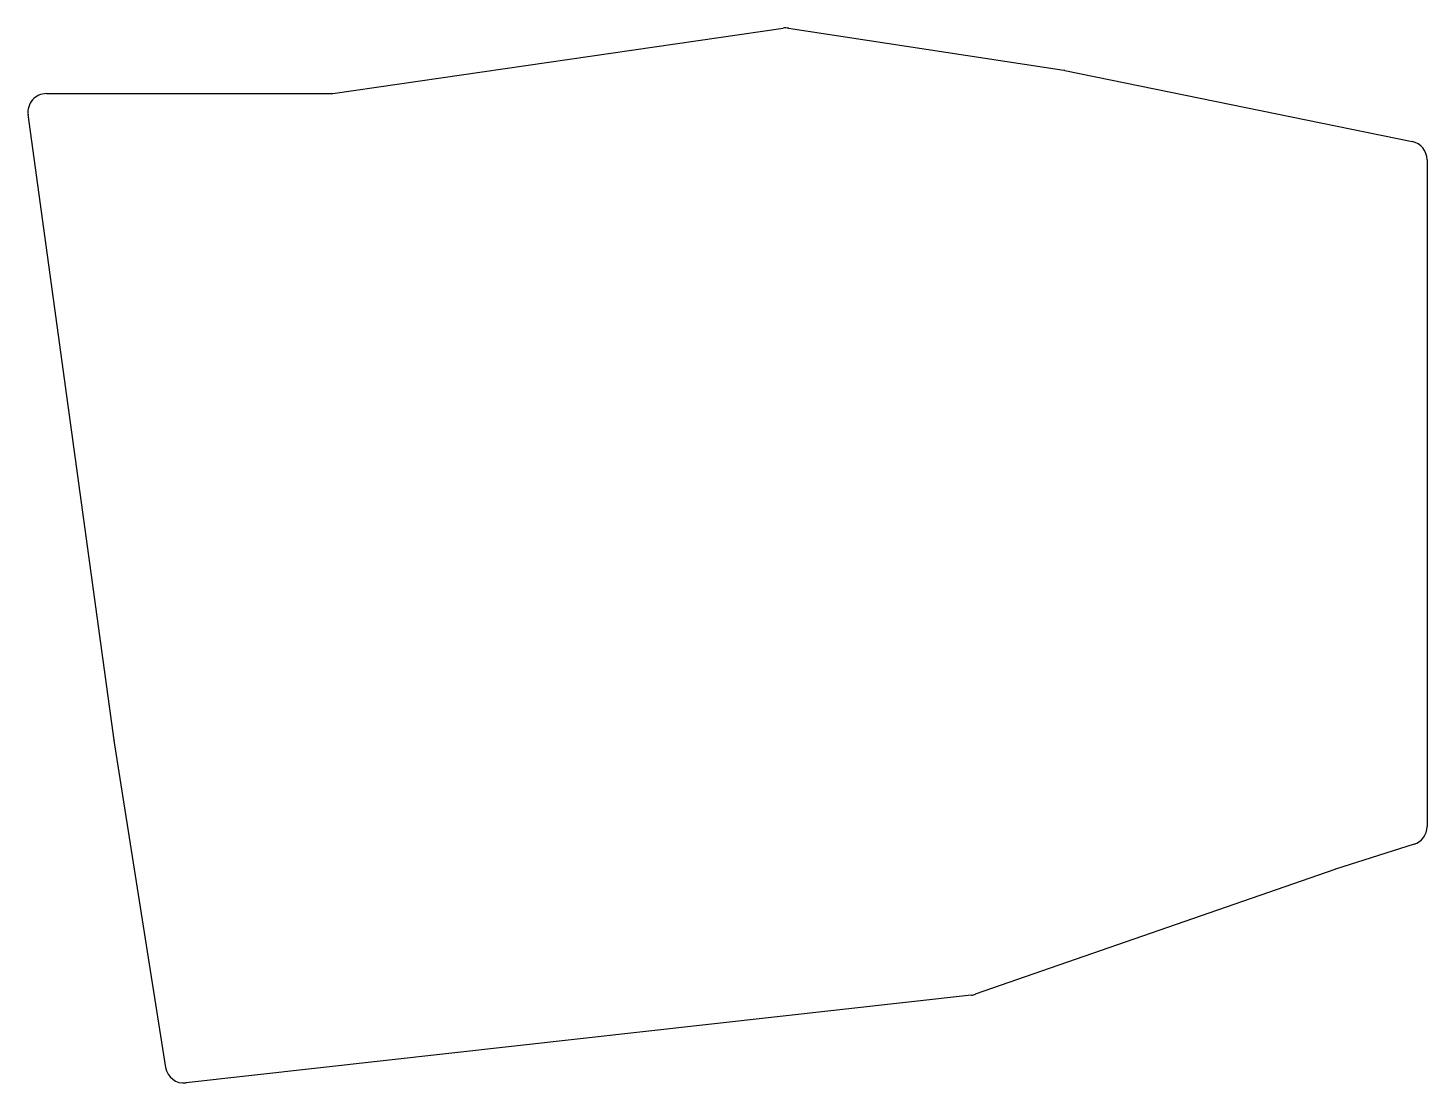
# Model space of a CAD drawing. Header units: millimetres. Extents: x 250 to 401, y -137 to -23.
import ezdxf

# ---------------------------------------------------------------- set-up
doc = ezdxf.new("R2010")
doc.units = ezdxf.units.MM

msp = doc.modelspace()

# ---------------------------------------------------------------- linework, layer by layer
for p, q in [((283.14, -29.98), (331.7, -22.94)), ((332.29, -22.95), (361.95, -27.49)), ((362.05, -27.51), (399.5, -35.17)), ((252.29, -30), (282.86, -30)), ((259.6, -99.73), (250.31, -32.27)), ((401.1, -37.13), (401.1, -109.04)), ((265.14, -135.01), (259.6, -99.77)), ((399.71, -110.94), (391.23, -113.64)), ((391.18, -113.66), (352.41, -127.13)), ((351.98, -127.22), (267.33, -136.69))]:
    msp.add_line(p, q)
for centre, start, end in [((331.99, -24.92), 81.2825, 98.2447), ((361.65, -29.47), 78.4367, 81.2825), ((252.29, -32), 90, 187.8366), ((282.86, -28), 270, 278.2447), ((399.1, -37.13), 0, 78.4367), ((261.58, -99.46), 187.8366, 188.9236), ((399.1, -109.04), 287.6501, 0), ((391.83, -115.55), 107.6501, 109.1591), ((351.76, -125.24), 276.3772, 289.1591), ((267.11, -134.7), 188.9236, 276.3772)]:
    msp.add_arc(centre, 2, start, end)

doc.saveas('drawing.dxf')
